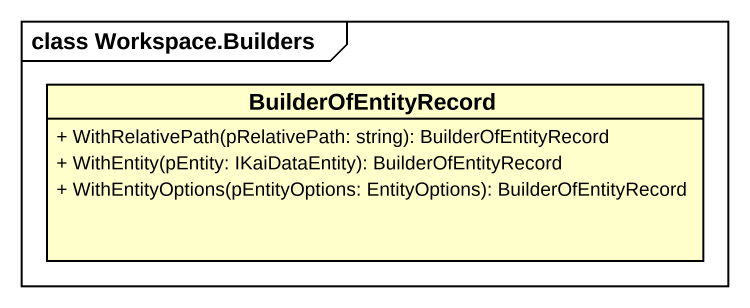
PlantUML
@startuml
mainframe class Workspace.Builders
hide circle
hide empty members
skinparam classAttributeIconSize 0
class BuilderOfEntityRecord {
  + WithRelativePath(pRelativePath: string): BuilderOfEntityRecord
  + WithEntity(pEntity: IKaiDataEntity): BuilderOfEntityRecord
  + WithEntityOptions(pEntityOptions: EntityOptions): BuilderOfEntityRecord
}
@enduml
